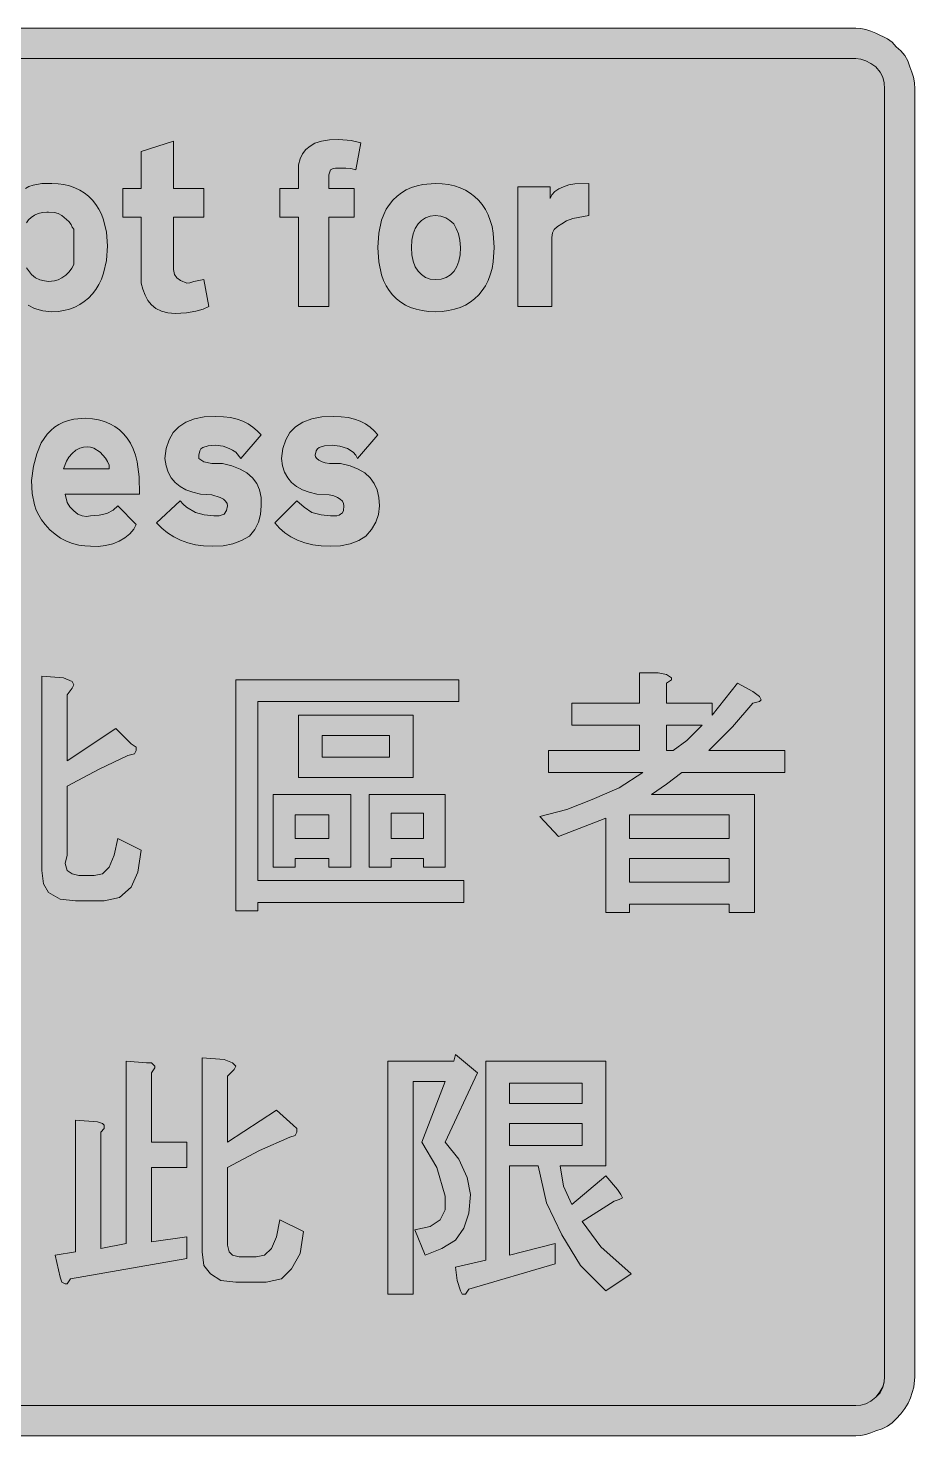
# Model space of a CAD drawing. Header units: metres. Extents: x 125 to 444, y 12 to 262.
# Drawn here: x 286.9 to 444.4, y 11.8 to 262 of the extents above; entities that cross this region are included whole.
import ezdxf

# ---------------------------------------------------------------- set-up
doc = ezdxf.new("R2010")
doc.units = ezdxf.units.M
doc.layers.add('FILL_BLACK_000000', color=7, linetype='Continuous', true_color=0x000000)
doc.layers.add('FILL_WHITE_FFFFFF', color=7, linetype='Continuous', true_color=0xffffff)

msp = doc.modelspace()

# ---------------------------------------------------------------- hatches: boundary and pattern name
at = {"layer": 'FILL_BLACK_000000', "true_color": 0x000000}
h = msp.add_hatch(color=7, dxfattribs=at)
h.dxf.hatch_style = 1
h.paths.add_polyline_path([(434.79, 261.9), (435.69, 261.73), (436.59, 261.45), (437.49, 261.06), (439.51, 260.08), (440.36, 259.46), (441.09, 258.66), (441.93, 257.93), (442.63, 257.08), (443.16, 256.13), (443.49, 255.06), (443.88, 254.16), (444.17, 253.22), (444.33, 252.23), (444.39, 251.16), (444.39, 22.26), (444.21, 20.41), (443.64, 18.51), (443.19, 17.55), (442.62, 16.61), (441.92, 15.67), (441.09, 14.76), (440.36, 14.09), (439.51, 13.48), (438.56, 12.99), (437.49, 12.66), (436.59, 12.27), (435.69, 11.98), (434.79, 11.82), (433.89, 11.76), (135.39, 11.76), (133.37, 11.93), (131.42, 12.47), (130.47, 12.89), (129.57, 13.41), (128.7, 14.03), (127.89, 14.76), (127.16, 15.67), (126.54, 16.61), (125.6, 18.51), (125.06, 20.41), (124.89, 22.26), (124.89, 251.16), (125.06, 253.18), (125.6, 255.13), (126.02, 256.08), (126.54, 256.98), (127.16, 257.85), (127.89, 258.66), (128.62, 259.46), (129.46, 260.08), (131.49, 261.06), (132.44, 261.45), (133.44, 261.73), (134.44, 261.9), (135.39, 261.96), (433.89, 261.96), (434.79, 261.9)])
h.paths.add_polyline_path([(133.28, 256.14), (132.36, 255.64), (131.56, 254.98), (130.91, 254.19), (130.41, 253.27), (130.1, 252.25), (129.99, 251.16), (129.99, 22.26), (130.1, 21.32), (130.4, 20.35), (130.88, 19.43), (131.49, 18.66), (132.39, 17.92), (133.33, 17.46), (134.32, 17.23), (135.39, 17.16), (433.89, 17.16), (434.79, 17.2), (435.69, 17.46), (436.59, 17.95), (437.49, 18.66), (438.23, 19.43), (438.69, 20.35), (438.92, 21.32), (438.99, 22.26), (438.99, 251.16), (438.92, 252.23), (438.69, 253.22), (438.23, 254.16), (437.49, 255.06), (436.59, 255.67), (435.69, 256.15), (434.79, 256.45), (433.89, 256.56), (135.39, 256.56), (134.3, 256.45), (133.28, 256.14)], flags=16)
h = msp.add_hatch(color=7, dxfattribs=at)
h.dxf.hatch_style = 1
h.paths.add_polyline_path([(318.09, 233.46), (318.09, 228.36), (312.69, 228.36), (312.69, 219.06), (312.88, 218.2), (313.29, 217.56), (313.97, 217.11), (315.09, 216.66), (315.58, 216.7), (316.29, 216.96), (318.09, 217.26), (318.99, 212.46), (317.97, 212.02), (316.66, 211.63), (315.02, 211.36), (312.99, 211.26), (311.7, 211.37), (310.55, 211.67), (309.57, 212.15), (308.79, 212.76), (308.17, 213.54), (307.66, 214.48), (307.27, 215.54), (306.99, 216.66), (306.99, 228.36), (303.69, 228.36), (303.69, 233.46), (306.99, 233.46), (306.99, 240.06), (312.69, 241.86), (312.69, 233.46), (318.09, 233.46)])
h = msp.add_hatch(color=7, dxfattribs=at)
h.dxf.hatch_style = 1
h.paths.add_polyline_path([(334.89, 212.46), (334.89, 228.36), (331.59, 228.36), (331.59, 233.46), (334.89, 233.46), (334.89, 237.66), (335.18, 238.72), (335.6, 239.65), (336.2, 240.4), (336.99, 240.96), (337.83, 241.53), (338.98, 241.9), (340.41, 242.1), (342.09, 242.16), (344.27, 241.97), (345.99, 241.56), (345.09, 236.76), (344.19, 237.02), (343.29, 237.06), (341.49, 237.06), (341.04, 237.02), (340.59, 236.76), (340.29, 235.86), (340.29, 233.46), (344.79, 233.46), (344.79, 228.36), (340.29, 228.36), (340.29, 212.46), (334.89, 212.46)])
h = msp.add_hatch(color=7, dxfattribs=at)
h.dxf.hatch_style = 1
h.paths.add_polyline_path([(300.29, 218.39), (299.9, 217.36), (299.44, 216.39), (298.9, 215.51), (298.29, 214.71), (297.61, 213.99), (296.86, 213.36), (296.04, 212.82), (295.17, 212.38), (294.23, 212.02), (293.24, 211.77), (292.19, 211.61), (291.09, 211.56), (289.5, 211.71), (288.02, 212.12), (286.87, 212.7), (286.5, 213.02), (286.29, 213.36), (286.29, 205.26), (280.29, 205.26), (280.29, 233.76), (285.69, 233.76), (285.69, 232.86), (286.4, 233.46), (287, 233.79), (287.79, 234.06), (289.33, 234.32), (291.09, 234.36), (292.19, 234.31), (293.24, 234.17), (294.23, 233.93), (295.17, 233.6), (296.04, 233.18), (296.86, 232.67), (297.61, 232.07), (298.29, 231.4), (298.9, 230.64), (299.44, 229.8), (299.9, 228.89), (300.29, 227.91), (300.81, 225.72), (300.99, 223.26), (300.81, 220.69), (300.29, 218.39)])
h.paths.add_polyline_path([(292.22, 217.21), (292.89, 217.56), (293.56, 218.06), (294.16, 218.65), (294.66, 219.29), (294.99, 219.96), (294.99, 220.26), (294.99, 220.86), (294.99, 225.36), (294.99, 225.66), (294.99, 226.26), (294.69, 226.56), (294.54, 227.06), (294.13, 227.61), (292.89, 228.66), (292.22, 229.01), (291.58, 229.18), (290.49, 229.26), (290.19, 229.26), (289.42, 229.19), (288.69, 229), (288.03, 228.71), (287.45, 228.32), (286.97, 227.87), (286.6, 227.36), (286.37, 226.82), (286.29, 226.26), (286.29, 220.56), (286.33, 220.07), (286.59, 219.36), (287.49, 218.16), (288.21, 217.59), (288.99, 217.22), (289.77, 217.02), (290.49, 216.96), (291.58, 217.03), (292.22, 217.21)], flags=16)
h = msp.add_hatch(color=7, dxfattribs=at)
h.dxf.hatch_style = 1
h.paths.add_polyline_path([(369.29, 219.23), (368.98, 218.14), (368.58, 217.13), (368.11, 216.19), (367.55, 215.33), (366.92, 214.56), (366.2, 213.87), (365.41, 213.27), (364.55, 212.75), (363.61, 212.33), (362.61, 212), (361.54, 211.75), (360.4, 211.61), (359.19, 211.56), (357.99, 211.61), (356.86, 211.75), (355.8, 212), (354.81, 212.33), (353.9, 212.75), (353.06, 213.27), (352.3, 213.87), (351.61, 214.56), (351.01, 215.33), (350.48, 216.19), (350.03, 217.13), (349.66, 218.14), (349.16, 220.4), (348.99, 222.96), (349.16, 225.54), (349.66, 227.83), (350.04, 228.86), (350.51, 229.79), (351.06, 230.63), (351.69, 231.36), (352.41, 232.09), (353.2, 232.71), (354.06, 233.23), (354.99, 233.65), (355.97, 233.96), (357.01, 234.19), (359.19, 234.36), (360.4, 234.31), (361.54, 234.17), (362.61, 233.92), (363.62, 233.59), (364.55, 233.17), (365.41, 232.65), (366.2, 232.05), (366.91, 231.36), (367.55, 230.59), (368.11, 229.73), (368.58, 228.79), (368.98, 227.78), (369.29, 226.69), (369.51, 225.52), (369.69, 222.96), (369.51, 220.4), (369.29, 219.23)])
h.paths.add_polyline_path([(363.31, 225.4), (362.93, 226.38), (362.49, 227.16), (361.81, 227.77), (361.07, 228.25), (360.21, 228.55), (359.19, 228.66), (358.3, 228.55), (357.47, 228.25), (356.74, 227.77), (356.19, 227.16), (355.62, 226.38), (355.25, 225.4), (355.05, 224.25), (354.99, 222.96), (355.05, 221.67), (355.25, 220.52), (355.62, 219.54), (356.19, 218.76), (356.74, 218.15), (357.47, 217.67), (358.3, 217.37), (359.19, 217.26), (360.24, 217.36), (361.16, 217.64), (361.93, 218.11), (362.56, 218.76), (363.06, 219.57), (363.41, 220.55), (363.62, 221.68), (363.69, 222.96), (363.59, 224.25), (363.31, 225.4)], flags=16)
h = msp.add_hatch(color=7, dxfattribs=at)
h.dxf.hatch_style = 1
h.paths.add_polyline_path([(373.89, 233.76), (379.59, 233.76), (379.59, 231.66), (379.92, 232.33), (380.45, 232.93), (381.15, 233.43), (381.99, 233.76), (382.95, 234.11), (384.01, 234.28), (386.49, 234.36), (386.49, 228.66), (383.64, 228.13), (382.52, 227.73), (381.69, 227.16), (380.9, 226.7), (380.34, 226.18), (380, 225.56), (379.89, 224.76), (379.89, 212.46), (373.89, 212.46), (373.89, 233.76)])
h = msp.add_hatch(color=7, dxfattribs=at)
h.dxf.hatch_style = 1
h.paths.add_polyline_path([(293.79, 177.66), (294.28, 176.91), (294.99, 176.16), (295.71, 175.6), (296.49, 175.26), (297.27, 175.15), (297.99, 175.26), (299.5, 175.37), (300.84, 175.71), (301.96, 176.27), (302.79, 177.06), (306.09, 173.76), (305.63, 172.89), (304.95, 172.1), (304.08, 171.39), (303.05, 170.8), (301.9, 170.33), (300.65, 170.01), (299.33, 169.84), (297.99, 169.86), (296.95, 169.92), (295.88, 170.09), (294.79, 170.38), (293.71, 170.8), (292.66, 171.34), (291.66, 172.01), (290.73, 172.82), (289.89, 173.76), (289.27, 174.56), (288.76, 175.4), (288.34, 176.28), (288.01, 177.21), (287.61, 179.24), (287.49, 181.56), (287.83, 184.1), (288.4, 186.33), (289.21, 188.24), (290.26, 189.81), (290.89, 190.47), (291.57, 191.05), (292.33, 191.54), (293.14, 191.94), (294.03, 192.25), (294.98, 192.48), (297.09, 192.66), (298.29, 192.55), (299.41, 192.35), (300.45, 192.05), (301.42, 191.65), (302.3, 191.15), (303.11, 190.55), (303.83, 189.85), (304.48, 189.06), (305.04, 188.17), (305.52, 187.18), (305.93, 186.09), (306.24, 184.9), (306.63, 182.23), (306.69, 179.16), (293.49, 179.16), (293.79, 177.66)])
h.paths.add_polyline_path([(301.29, 184.26), (301.01, 184.92), (300.64, 185.53), (299.68, 186.58), (298.55, 187.3), (297.96, 187.49), (297.39, 187.56), (296.71, 187.5), (296.04, 187.3), (295.36, 186.93), (294.69, 186.36), (294.12, 185.68), (293.71, 185.01), (293.19, 183.66), (301.29, 183.66), (301.29, 184.26)], flags=16)
h = msp.add_hatch(color=7, dxfattribs=at)
h.dxf.hatch_style = 1
h.paths.add_polyline_path([(328.17, 175.54), (327.8, 174.13), (327.15, 172.84), (326.19, 171.66), (324.78, 170.87), (323.23, 170.31), (321.51, 169.97), (319.59, 169.86), (318.06, 169.93), (316.61, 170.14), (315.24, 170.48), (313.97, 170.95), (312.77, 171.54), (311.66, 172.26), (310.63, 173.1), (309.69, 174.06), (313.89, 177.96), (314.4, 177.34), (315.02, 176.8), (316.59, 175.86), (318.13, 175.45), (319.89, 175.26), (320.79, 175.3), (321.69, 175.56), (322.1, 176.2), (322.29, 177.06), (322.21, 177.49), (321.96, 177.89), (321.56, 178.25), (321.02, 178.56), (319.51, 179), (317.49, 179.16), (316.11, 179.46), (314.9, 179.89), (313.86, 180.47), (312.99, 181.18), (312.29, 182.04), (311.75, 183.04), (311.39, 184.18), (311.19, 185.46), (311.43, 187.25), (311.92, 188.78), (312.67, 190.07), (313.66, 191.12), (314.92, 191.93), (316.42, 192.51), (318.18, 192.85), (320.19, 192.96), (321.58, 192.9), (322.85, 192.74), (323.99, 192.47), (325.03, 192.1), (325.96, 191.63), (326.81, 191.06), (327.59, 190.4), (328.29, 189.66), (324.69, 185.46), (323.75, 186.58), (323.21, 186.98), (322.59, 187.26), (321.5, 187.67), (320.19, 187.86), (318.84, 187.75), (317.9, 187.41), (317.59, 187.16), (317.36, 186.85), (317.19, 186.06), (317.19, 185.76), (317.19, 185.46), (318.09, 184.86), (319.51, 184.6), (321.39, 184.56), (323.08, 184.15), (324.54, 183.6), (325.76, 182.9), (326.75, 182.05), (327.5, 181.04), (328.01, 179.88), (328.28, 178.55), (328.29, 177.06), (328.17, 175.54)])
h = msp.add_hatch(color=7, dxfattribs=at)
h.dxf.hatch_style = 1
h.paths.add_polyline_path([(349.13, 175.54), (348.65, 174.13), (347.9, 172.84), (346.89, 171.66), (345.61, 170.87), (344.08, 170.31), (342.38, 169.97), (340.59, 169.86), (338.96, 169.93), (337.44, 170.14), (336.03, 170.48), (334.74, 170.95), (333.56, 171.54), (332.49, 172.26), (331.53, 173.1), (330.69, 174.06), (334.59, 177.96), (335.94, 176.8), (337.29, 175.86), (338.94, 175.45), (340.59, 175.26), (341.71, 175.3), (342.11, 175.39), (342.39, 175.56), (342.74, 175.84), (342.92, 176.2), (342.99, 177.06), (342.92, 177.49), (342.7, 177.89), (342.34, 178.25), (341.83, 178.56), (341.16, 178.81), (340.33, 179), (338.19, 179.16), (336.81, 179.46), (335.6, 179.89), (334.56, 180.47), (333.69, 181.18), (332.99, 182.04), (332.45, 183.04), (332.09, 184.18), (331.89, 185.46), (332.13, 187.25), (332.63, 188.78), (333.38, 190.07), (334.4, 191.12), (335.69, 191.93), (337.25, 192.51), (339.08, 192.85), (341.19, 192.96), (342.5, 192.9), (343.72, 192.74), (344.84, 192.47), (345.88, 192.1), (346.81, 191.63), (347.64, 191.06), (348.37, 190.4), (348.99, 189.66), (345.39, 185.46), (345.07, 186.08), (344.6, 186.58), (343.59, 187.26), (342.24, 187.67), (340.89, 187.86), (339.54, 187.75), (338.6, 187.41), (338.29, 187.16), (338.06, 186.85), (337.89, 186.06), (337.93, 185.76), (338.19, 185.46), (338.53, 185.16), (339.09, 184.86), (339.65, 184.69), (340.4, 184.6), (342.39, 184.56), (344.06, 184.15), (345.49, 183.6), (346.68, 182.9), (347.64, 182.05), (348.37, 181.04), (348.89, 179.88), (349.19, 178.55), (349.29, 177.06), (349.13, 175.54)])
h = msp.add_hatch(color=7, dxfattribs=at)
h.dxf.hatch_style = 1
h.paths.add_polyline_path([(293.19, 146.46), (294.69, 145.86), (294.99, 145.26), (294.69, 144.66), (293.79, 143.46), (293.79, 131.76), (302.49, 137.46), (305.19, 134.76), (306.09, 134.16), (306.09, 133.56), (305.79, 132.96), (304.59, 132.66), (299.49, 130.26), (293.79, 127.26), (293.79, 114.96), (293.49, 113.46), (293.79, 112.26), (294.69, 111.66), (295.89, 111.36), (298.59, 111.36), (300.09, 111.66), (301.29, 112.86), (302.19, 114.96), (302.79, 117.96), (306.99, 115.86), (306.39, 111.96), (305.19, 109.26), (303.09, 107.46), (300.39, 106.86), (295.29, 106.86), (292.59, 107.16), (290.49, 108.36), (289.59, 109.86), (289.29, 112.26), (289.29, 146.76), (293.19, 146.46)])
h = msp.add_hatch(color=7, dxfattribs=at)
h.dxf.hatch_style = 1
h.paths.add_polyline_path([(363.39, 146.16), (363.39, 142.26), (327.69, 142.26), (327.69, 110.46), (364.29, 110.46), (364.29, 106.56), (327.69, 106.56), (327.69, 105.06), (323.79, 105.06), (323.79, 146.16), (363.39, 146.16)])
h = msp.add_hatch(color=7, dxfattribs=at)
h.dxf.hatch_style = 1
h.paths.add_polyline_path([(410.49, 125.76), (415.89, 125.76), (415.89, 104.76), (411.39, 104.76), (411.39, 106.26), (393.69, 106.26), (393.69, 104.76), (389.49, 104.76), (389.49, 121.56), (381.09, 118.26), (377.79, 121.86), (382.59, 123.06), (387.09, 124.86), (391.89, 126.96), (396.09, 129.66), (379.29, 129.66), (379.29, 133.56), (395.49, 133.56), (395.49, 138.06), (383.49, 138.06), (383.49, 141.96), (395.49, 141.96), (395.49, 147.36), (398.79, 147.36), (400.29, 147.06), (401.19, 146.46), (401.19, 146.16), (400.29, 145.56), (400.29, 141.96), (408.39, 141.96), (408.39, 139.86), (412.89, 145.56), (415.59, 144.06), (416.79, 143.16), (417.09, 142.56), (416.79, 142.26), (415.59, 141.96), (411.99, 137.76), (407.79, 133.56), (421.29, 133.56), (421.29, 129.66), (407.49, 129.66), (406.59, 129.66), (402.99, 129.66), (400.29, 127.56), (397.59, 125.76), (405.09, 125.76), (410.49, 125.76)])
h.paths.add_polyline_path([(400.29, 138.06), (400.29, 133.56), (401.49, 133.56), (403.89, 135.36), (406.59, 138.06), (400.29, 138.06)], flags=16)
h.paths.add_polyline_path([(393.69, 122.16), (393.69, 117.96), (411.39, 117.96), (411.39, 122.16), (393.69, 122.16)], flags=16)
h.paths.add_polyline_path([(411.39, 114.36), (393.69, 114.36), (393.69, 110.16), (411.39, 110.16), (411.39, 114.36)], flags=16)
h = msp.add_hatch(color=7, dxfattribs=at)
h.dxf.hatch_style = 1
h.paths.add_polyline_path([(355.29, 128.76), (334.89, 128.76), (334.89, 139.86), (355.29, 139.86), (355.29, 128.76)])
h.paths.add_polyline_path([(351.09, 136.26), (339.09, 136.26), (339.09, 132.36), (351.09, 132.36), (351.09, 136.26)], flags=16)
h = msp.add_hatch(color=7, dxfattribs=at)
h.dxf.hatch_style = 1
h.paths.add_polyline_path([(344.19, 112.86), (340.29, 112.86), (340.29, 114.36), (334.29, 114.36), (334.29, 112.86), (330.39, 112.86), (330.39, 125.76), (344.19, 125.76), (344.19, 112.86)])
h.paths.add_polyline_path([(340.29, 122.16), (334.29, 122.16), (334.29, 117.96), (340.29, 117.96), (340.29, 122.16)], flags=16)
h = msp.add_hatch(color=7, dxfattribs=at)
h.dxf.hatch_style = 1
h.paths.add_polyline_path([(360.99, 112.86), (357.09, 112.86), (357.09, 114.36), (351.39, 114.36), (351.39, 112.86), (347.49, 112.86), (347.49, 125.76), (360.99, 125.76), (360.99, 112.86)])
h.paths.add_polyline_path([(357.09, 122.46), (351.39, 122.46), (351.39, 117.96), (357.09, 117.96), (357.09, 122.46)], flags=16)
h = msp.add_hatch(color=7, dxfattribs=at)
h.dxf.hatch_style = 1
h.paths.add_polyline_path([(295.29, 44.46), (295.29, 67.86), (299.19, 67.56), (300.09, 67.26), (300.39, 66.96), (300.39, 66.36), (299.79, 65.76), (299.79, 45.06), (304.29, 45.96), (304.29, 78.36), (307.89, 78.06), (308.79, 78.06), (309.39, 77.46), (309.39, 77.16), (308.79, 76.26), (308.79, 63.96), (315.09, 63.96), (315.09, 59.46), (308.79, 59.46), (308.79, 46.26), (315.09, 47.16), (315.09, 43.26), (294.39, 39.66), (293.79, 38.76), (293.49, 38.76), (292.89, 39.06), (292.59, 39.96), (291.69, 43.86), (295.29, 44.46)])
h = msp.add_hatch(color=7, dxfattribs=at)
h.dxf.hatch_style = 1
h.paths.add_polyline_path([(321.69, 78.66), (323.19, 78.06), (323.79, 77.46), (323.49, 76.86), (322.29, 75.66), (322.29, 63.96), (330.99, 69.66), (333.99, 66.96), (334.59, 66.36), (334.59, 65.76), (334.29, 65.16), (333.39, 64.86), (327.99, 62.46), (322.29, 59.46), (322.29, 47.16), (322.29, 45.66), (322.59, 44.46), (323.19, 43.86), (324.39, 43.56), (327.39, 43.56), (328.89, 43.86), (330.09, 45.06), (330.99, 47.16), (331.59, 50.16), (335.79, 48.06), (335.19, 44.16), (333.69, 41.46), (331.89, 39.66), (329.19, 39.06), (323.79, 39.06), (321.09, 39.36), (319.29, 40.56), (318.09, 42.06), (317.79, 44.46), (317.79, 78.96), (321.69, 78.66)])
h = msp.add_hatch(color=7, dxfattribs=at)
h.dxf.hatch_style = 1
h.paths.add_polyline_path([(350.79, 78.36), (362.49, 78.36), (362.79, 79.56), (366.69, 76.26), (360.99, 63.96), (363.39, 60.96), (364.89, 57.66), (365.49, 54.66), (365.19, 51.36), (364.29, 48.66), (362.79, 46.56), (360.39, 45.06), (357.39, 43.86), (355.59, 48.36), (358.29, 48.96), (360.09, 50.16), (360.99, 51.96), (360.99, 54.36), (359.49, 59.46), (356.79, 63.96), (360.99, 74.76), (355.29, 74.76), (355.29, 36.96), (350.79, 36.96), (350.79, 78.36)])
h = msp.add_hatch(color=7, dxfattribs=at)
h.dxf.hatch_style = 1
h.paths.add_polyline_path([(389.49, 59.76), (381.39, 59.76), (381.99, 56.16), (383.49, 52.86), (389.49, 57.96), (391.59, 55.56), (392.19, 54.66), (392.49, 54.06), (391.89, 53.76), (390.99, 53.46), (385.29, 49.86), (388.59, 45.36), (393.99, 40.56), (389.49, 37.56), (384.99, 42.06), (381.69, 47.46), (378.99, 53.16), (377.49, 59.76), (372.39, 59.76), (372.39, 43.86), (380.49, 45.96), (380.49, 42.36), (365.19, 37.86), (364.59, 36.96), (363.99, 36.96), (363.69, 37.56), (363.09, 39.36), (362.79, 41.76), (368.19, 42.96), (368.19, 78.36), (389.49, 78.36), (389.49, 59.76)])
h.paths.add_polyline_path([(372.39, 74.46), (372.39, 70.86), (385.29, 70.86), (385.29, 74.46), (372.39, 74.46)], flags=16)
h.paths.add_polyline_path([(385.29, 67.26), (372.39, 67.26), (372.39, 63.36), (385.29, 63.36), (385.29, 67.26)], flags=16)
at = {"layer": 'FILL_WHITE_FFFFFF', "true_color": 0xffffff}
h = msp.add_hatch(color=7, dxfattribs=at)
h.dxf.hatch_style = 1
h.paths.add_polyline_path([(433.89, 256.56), (434.79, 256.45), (435.69, 256.15), (436.59, 255.67), (437.49, 255.06), (438.23, 254.16), (438.69, 253.22), (438.92, 252.23), (438.99, 251.16), (438.99, 22.26), (438.95, 21.36), (438.69, 20.46), (438.2, 19.56), (437.49, 18.66), (436.59, 17.95), (435.69, 17.46), (434.79, 17.2), (433.89, 17.16), (135.39, 17.16), (134.32, 17.23), (133.33, 17.46), (132.39, 17.92), (131.49, 18.66), (130.29, 20.46), (129.99, 22.26), (129.99, 251.16), (130.1, 252.23), (130.4, 253.22), (130.88, 254.16), (131.49, 255.06), (132.39, 255.67), (133.33, 256.15), (134.32, 256.45), (135.39, 256.56), (433.89, 256.56)])

# ---------------------------------------------------------------- linework, layer by layer
at = {"layer": 'FILL_BLACK_000000', "lineweight": 0, "true_color": 0x000000}
for points in [[(135.39, 261.96), (433.89, 261.96), (434.79, 261.9), (435.69, 261.73), (436.59, 261.45), (437.49, 261.06), (439.51, 260.08), (440.36, 259.46), (441.09, 258.66), (441.93, 257.93), (442.63, 257.08), (443.16, 256.13), (443.49, 255.06), (443.88, 254.16), (444.17, 253.22), (444.33, 252.23), (444.39, 251.16), (444.39, 22.26), (444.21, 20.41), (443.64, 18.51), (443.19, 17.55), (442.62, 16.61), (441.92, 15.67), (441.09, 14.76), (440.36, 14.09), (439.51, 13.48), (438.56, 12.99), (437.49, 12.66), (436.59, 12.27), (435.69, 11.98), (434.79, 11.82), (433.89, 11.76), (135.39, 11.76)], [(135.39, 17.16), (433.89, 17.16), (434.79, 17.2), (435.69, 17.46), (436.59, 17.95), (437.49, 18.66), (438.23, 19.43), (438.69, 20.35), (438.92, 21.32), (438.99, 22.26), (438.99, 251.16), (438.92, 252.23), (438.69, 253.22), (438.23, 254.16), (437.49, 255.06), (436.59, 255.67), (435.69, 256.15), (434.79, 256.45), (433.89, 256.56), (135.39, 256.56)], [(286.4, 233.46), (287, 233.79), (287.79, 234.06), (289.33, 234.32), (291.09, 234.36), (292.19, 234.31), (293.24, 234.17), (294.23, 233.93), (295.17, 233.6), (296.04, 233.18), (296.86, 232.67), (297.61, 232.07), (298.29, 231.4), (298.9, 230.64), (299.44, 229.8), (299.9, 228.89), (300.29, 227.91), (300.81, 225.72), (300.99, 223.26), (300.81, 220.69), (300.29, 218.39), (299.9, 217.36), (299.44, 216.39), (298.9, 215.51), (298.29, 214.71), (297.61, 213.99), (296.86, 213.36), (296.04, 212.82), (295.17, 212.38), (294.23, 212.02), (293.24, 211.77), (292.19, 211.61), (291.09, 211.56), (289.5, 211.71), (288.02, 212.12), (286.87, 212.7)], [(286.59, 219.36), (287.49, 218.16), (288.21, 217.59), (288.99, 217.22), (289.77, 217.02), (290.49, 216.96), (291.58, 217.03), (292.22, 217.21), (292.89, 217.56), (293.56, 218.06), (294.16, 218.65), (294.66, 219.29), (294.99, 219.96), (294.99, 220.26), (294.99, 220.86), (294.99, 225.36), (294.99, 225.66), (294.99, 226.26), (294.69, 226.56), (294.54, 227.06), (294.13, 227.61), (292.89, 228.66), (292.22, 229.01), (291.58, 229.18), (290.49, 229.26), (290.19, 229.26), (289.42, 229.19), (288.69, 229), (288.03, 228.71), (287.45, 228.32), (286.97, 227.87), (286.6, 227.36)]]:
    msp.add_lwpolyline(points, dxfattribs=at)
for points in [[(318.09, 233.46), (318.09, 228.36), (312.69, 228.36), (312.69, 219.06), (312.88, 218.2), (313.29, 217.56), (313.97, 217.11), (315.09, 216.66), (315.58, 216.7), (316.29, 216.96), (318.09, 217.26), (318.99, 212.46), (317.97, 212.02), (316.66, 211.63), (315.02, 211.36), (312.99, 211.26), (311.7, 211.37), (310.55, 211.67), (309.57, 212.15), (308.79, 212.76), (308.17, 213.54), (307.66, 214.48), (307.27, 215.54), (306.99, 216.66), (306.99, 228.36), (303.69, 228.36), (303.69, 233.46), (306.99, 233.46), (306.99, 240.06), (312.69, 241.86), (312.69, 233.46)], [(334.89, 212.46), (334.89, 228.36), (331.59, 228.36), (331.59, 233.46), (334.89, 233.46), (334.89, 237.66), (335.18, 238.72), (335.6, 239.65), (336.2, 240.4), (336.99, 240.96), (337.83, 241.53), (338.98, 241.9), (340.41, 242.1), (342.09, 242.16), (344.27, 241.97), (345.99, 241.56), (345.09, 236.76), (344.19, 237.02), (343.29, 237.06), (341.49, 237.06), (341.04, 237.02), (340.59, 236.76), (340.29, 235.86), (340.29, 233.46), (344.79, 233.46), (344.79, 228.36), (340.29, 228.36), (340.29, 212.46)], [(369.29, 219.23), (368.98, 218.14), (368.58, 217.13), (368.11, 216.19), (367.55, 215.33), (366.92, 214.56), (366.2, 213.87), (365.41, 213.27), (364.55, 212.75), (363.61, 212.33), (362.61, 212), (361.54, 211.75), (360.4, 211.61), (359.19, 211.56), (357.99, 211.61), (356.86, 211.75), (355.8, 212), (354.81, 212.33), (353.9, 212.75), (353.06, 213.27), (352.3, 213.87), (351.61, 214.56), (351.01, 215.33), (350.48, 216.19), (350.03, 217.13), (349.66, 218.14), (349.16, 220.4), (348.99, 222.96), (349.16, 225.54), (349.66, 227.83), (350.04, 228.86), (350.51, 229.79), (351.06, 230.63), (351.69, 231.36), (352.41, 232.09), (353.2, 232.71), (354.06, 233.23), (354.99, 233.65), (355.97, 233.96), (357.01, 234.19), (359.19, 234.36), (360.4, 234.31), (361.54, 234.17), (362.61, 233.92), (363.62, 233.59), (364.55, 233.17), (365.41, 232.65), (366.2, 232.05), (366.91, 231.36), (367.55, 230.59), (368.11, 229.73), (368.58, 228.79), (368.98, 227.78), (369.29, 226.69), (369.51, 225.52), (369.69, 222.96), (369.51, 220.4)], [(373.89, 233.76), (379.59, 233.76), (379.59, 231.66), (379.92, 232.33), (380.45, 232.93), (381.15, 233.43), (381.99, 233.76), (382.95, 234.11), (384.01, 234.28), (386.49, 234.36), (386.49, 228.66), (383.64, 228.13), (382.52, 227.73), (381.69, 227.16), (380.9, 226.7), (380.34, 226.18), (380, 225.56), (379.89, 224.76), (379.89, 212.46), (373.89, 212.46)], [(363.31, 225.4), (362.93, 226.38), (362.49, 227.16), (361.81, 227.77), (361.07, 228.25), (360.21, 228.55), (359.19, 228.66), (358.3, 228.55), (357.47, 228.25), (356.74, 227.77), (356.19, 227.16), (355.62, 226.38), (355.25, 225.4), (355.05, 224.25), (354.99, 222.96), (355.05, 221.67), (355.25, 220.52), (355.62, 219.54), (356.19, 218.76), (356.74, 218.15), (357.47, 217.67), (358.3, 217.37), (359.19, 217.26), (360.24, 217.36), (361.16, 217.64), (361.93, 218.11), (362.56, 218.76), (363.06, 219.57), (363.41, 220.55), (363.62, 221.68), (363.69, 222.96), (363.59, 224.25)], [(293.79, 177.66), (294.28, 176.91), (294.99, 176.16), (295.71, 175.6), (296.49, 175.26), (297.27, 175.15), (297.99, 175.26), (299.5, 175.37), (300.84, 175.71), (301.96, 176.27), (302.79, 177.06), (306.09, 173.76), (305.63, 172.89), (304.95, 172.1), (304.08, 171.39), (303.05, 170.8), (301.9, 170.33), (300.65, 170.01), (299.33, 169.84), (297.99, 169.86), (296.95, 169.92), (295.88, 170.09), (294.79, 170.38), (293.71, 170.8), (292.66, 171.34), (291.66, 172.01), (290.73, 172.82), (289.89, 173.76), (289.27, 174.56), (288.76, 175.4), (288.34, 176.28), (288.01, 177.21), (287.61, 179.24), (287.49, 181.56), (287.83, 184.1), (288.4, 186.33), (289.21, 188.24), (290.26, 189.81), (290.89, 190.47), (291.57, 191.05), (292.33, 191.54), (293.14, 191.94), (294.03, 192.25), (294.98, 192.48), (297.09, 192.66), (298.29, 192.55), (299.41, 192.35), (300.45, 192.05), (301.42, 191.65), (302.3, 191.15), (303.11, 190.55), (303.83, 189.85), (304.48, 189.06), (305.04, 188.17), (305.52, 187.18), (305.93, 186.09), (306.24, 184.9), (306.63, 182.23), (306.69, 179.16), (293.49, 179.16)], [(328.17, 175.54), (327.8, 174.13), (327.15, 172.84), (326.19, 171.66), (324.78, 170.87), (323.23, 170.31), (321.51, 169.97), (319.59, 169.86), (318.06, 169.93), (316.61, 170.14), (315.24, 170.48), (313.97, 170.95), (312.77, 171.54), (311.66, 172.26), (310.63, 173.1), (309.69, 174.06), (313.89, 177.96), (314.4, 177.34), (315.02, 176.8), (316.59, 175.86), (318.13, 175.45), (319.89, 175.26), (320.79, 175.3), (321.69, 175.56), (322.1, 176.2), (322.29, 177.06), (322.21, 177.49), (321.96, 177.89), (321.56, 178.25), (321.02, 178.56), (319.51, 179), (317.49, 179.16), (316.11, 179.46), (314.9, 179.89), (313.86, 180.47), (312.99, 181.18), (312.29, 182.04), (311.75, 183.04), (311.39, 184.18), (311.19, 185.46), (311.43, 187.25), (311.92, 188.78), (312.67, 190.07), (313.66, 191.12), (314.92, 191.93), (316.42, 192.51), (318.18, 192.85), (320.19, 192.96), (321.58, 192.9), (322.85, 192.74), (323.99, 192.47), (325.03, 192.1), (325.96, 191.63), (326.81, 191.06), (327.59, 190.4), (328.29, 189.66), (324.69, 185.46), (323.75, 186.58), (323.21, 186.98), (322.59, 187.26), (321.5, 187.67), (320.19, 187.86), (318.84, 187.75), (317.9, 187.41), (317.59, 187.16), (317.36, 186.85), (317.19, 186.06), (317.19, 185.76), (317.19, 185.46), (318.09, 184.86), (319.51, 184.6), (321.39, 184.56), (323.08, 184.15), (324.54, 183.6), (325.76, 182.9), (326.75, 182.05), (327.5, 181.04), (328.01, 179.88), (328.28, 178.55), (328.29, 177.06)], [(349.13, 175.54), (348.65, 174.13), (347.9, 172.84), (346.89, 171.66), (345.61, 170.87), (344.08, 170.31), (342.38, 169.97), (340.59, 169.86), (338.96, 169.93), (337.44, 170.14), (336.03, 170.48), (334.74, 170.95), (333.56, 171.54), (332.49, 172.26), (331.53, 173.1), (330.69, 174.06), (334.59, 177.96), (335.94, 176.8), (337.29, 175.86), (338.94, 175.45), (340.59, 175.26), (341.71, 175.3), (342.11, 175.39), (342.39, 175.56), (342.74, 175.84), (342.92, 176.2), (342.99, 177.06), (342.92, 177.49), (342.7, 177.89), (342.34, 178.25), (341.83, 178.56), (341.16, 178.81), (340.33, 179), (338.19, 179.16), (336.81, 179.46), (335.6, 179.89), (334.56, 180.47), (333.69, 181.18), (332.99, 182.04), (332.45, 183.04), (332.09, 184.18), (331.89, 185.46), (332.13, 187.25), (332.63, 188.78), (333.38, 190.07), (334.4, 191.12), (335.69, 191.93), (337.25, 192.51), (339.08, 192.85), (341.19, 192.96), (342.5, 192.9), (343.72, 192.74), (344.84, 192.47), (345.88, 192.1), (346.81, 191.63), (347.64, 191.06), (348.37, 190.4), (348.99, 189.66), (345.39, 185.46), (345.07, 186.08), (344.6, 186.58), (343.59, 187.26), (342.24, 187.67), (340.89, 187.86), (339.54, 187.75), (338.6, 187.41), (338.29, 187.16), (338.06, 186.85), (337.89, 186.06), (337.93, 185.76), (338.19, 185.46), (338.53, 185.16), (339.09, 184.86), (339.65, 184.69), (340.4, 184.6), (342.39, 184.56), (344.06, 184.15), (345.49, 183.6), (346.68, 182.9), (347.64, 182.05), (348.37, 181.04), (348.89, 179.88), (349.19, 178.55), (349.29, 177.06)], [(301.29, 184.26), (301.01, 184.92), (300.64, 185.53), (299.68, 186.58), (298.55, 187.3), (297.96, 187.49), (297.39, 187.56), (296.71, 187.5), (296.04, 187.3), (295.36, 186.93), (294.69, 186.36), (294.12, 185.68), (293.71, 185.01), (293.19, 183.66), (301.29, 183.66)], [(293.19, 146.46), (294.69, 145.86), (294.99, 145.26), (294.69, 144.66), (293.79, 143.46), (293.79, 131.76), (302.49, 137.46), (305.19, 134.76), (306.09, 134.16), (306.09, 133.56), (305.79, 132.96), (304.59, 132.66), (299.49, 130.26), (293.79, 127.26), (293.79, 114.96), (293.49, 113.46), (293.79, 112.26), (294.69, 111.66), (295.89, 111.36), (298.59, 111.36), (300.09, 111.66), (301.29, 112.86), (302.19, 114.96), (302.79, 117.96), (306.99, 115.86), (306.39, 111.96), (305.19, 109.26), (303.09, 107.46), (300.39, 106.86), (295.29, 106.86), (292.59, 107.16), (290.49, 108.36), (289.59, 109.86), (289.29, 112.26), (289.29, 146.76)], [(363.39, 146.16), (363.39, 142.26), (327.69, 142.26), (327.69, 110.46), (364.29, 110.46), (364.29, 106.56), (327.69, 106.56), (327.69, 105.06), (323.79, 105.06), (323.79, 146.16)], [(410.49, 125.76), (415.89, 125.76), (415.89, 104.76), (411.39, 104.76), (411.39, 106.26), (393.69, 106.26), (393.69, 104.76), (389.49, 104.76), (389.49, 121.56), (381.09, 118.26), (377.79, 121.86), (382.59, 123.06), (387.09, 124.86), (391.89, 126.96), (396.09, 129.66), (379.29, 129.66), (379.29, 133.56), (395.49, 133.56), (395.49, 138.06), (383.49, 138.06), (383.49, 141.96), (395.49, 141.96), (395.49, 147.36), (398.79, 147.36), (400.29, 147.06), (401.19, 146.46), (401.19, 146.16), (400.29, 145.56), (400.29, 141.96), (408.39, 141.96), (408.39, 139.86), (412.89, 145.56), (415.59, 144.06), (416.79, 143.16), (417.09, 142.56), (416.79, 142.26), (415.59, 141.96), (411.99, 137.76), (407.79, 133.56), (421.29, 133.56), (421.29, 129.66), (407.49, 129.66), (406.59, 129.66), (402.99, 129.66), (400.29, 127.56), (397.59, 125.76), (405.09, 125.76)], [(355.29, 128.76), (334.89, 128.76), (334.89, 139.86), (355.29, 139.86)], [(400.29, 138.06), (400.29, 133.56), (401.49, 133.56), (403.89, 135.36), (406.59, 138.06)], [(351.09, 136.26), (339.09, 136.26), (339.09, 132.36), (351.09, 132.36)], [(344.19, 112.86), (340.29, 112.86), (340.29, 114.36), (334.29, 114.36), (334.29, 112.86), (330.39, 112.86), (330.39, 125.76), (344.19, 125.76)], [(360.99, 112.86), (357.09, 112.86), (357.09, 114.36), (351.39, 114.36), (351.39, 112.86), (347.49, 112.86), (347.49, 125.76), (360.99, 125.76)], [(340.29, 122.16), (334.29, 122.16), (334.29, 117.96), (340.29, 117.96)], [(357.09, 122.46), (351.39, 122.46), (351.39, 117.96), (357.09, 117.96)], [(393.69, 122.16), (393.69, 117.96), (411.39, 117.96), (411.39, 122.16)], [(411.39, 114.36), (393.69, 114.36), (393.69, 110.16), (411.39, 110.16)], [(295.29, 44.46), (295.29, 67.86), (299.19, 67.56), (300.09, 67.26), (300.39, 66.96), (300.39, 66.36), (299.79, 65.76), (299.79, 45.06), (304.29, 45.96), (304.29, 78.36), (307.89, 78.06), (308.79, 78.06), (309.39, 77.46), (309.39, 77.16), (308.79, 76.26), (308.79, 63.96), (315.09, 63.96), (315.09, 59.46), (308.79, 59.46), (308.79, 46.26), (315.09, 47.16), (315.09, 43.26), (294.39, 39.66), (293.79, 38.76), (293.49, 38.76), (292.89, 39.06), (292.59, 39.96), (291.69, 43.86)], [(321.69, 78.66), (323.19, 78.06), (323.79, 77.46), (323.49, 76.86), (322.29, 75.66), (322.29, 63.96), (330.99, 69.66), (333.99, 66.96), (334.59, 66.36), (334.59, 65.76), (334.29, 65.16), (333.39, 64.86), (327.99, 62.46), (322.29, 59.46), (322.29, 47.16), (322.29, 45.66), (322.59, 44.46), (323.19, 43.86), (324.39, 43.56), (327.39, 43.56), (328.89, 43.86), (330.09, 45.06), (330.99, 47.16), (331.59, 50.16), (335.79, 48.06), (335.19, 44.16), (333.69, 41.46), (331.89, 39.66), (329.19, 39.06), (323.79, 39.06), (321.09, 39.36), (319.29, 40.56), (318.09, 42.06), (317.79, 44.46), (317.79, 78.96)], [(350.79, 78.36), (362.49, 78.36), (362.79, 79.56), (366.69, 76.26), (360.99, 63.96), (363.39, 60.96), (364.89, 57.66), (365.49, 54.66), (365.19, 51.36), (364.29, 48.66), (362.79, 46.56), (360.39, 45.06), (357.39, 43.86), (355.59, 48.36), (358.29, 48.96), (360.09, 50.16), (360.99, 51.96), (360.99, 54.36), (359.49, 59.46), (356.79, 63.96), (360.99, 74.76), (355.29, 74.76), (355.29, 36.96), (350.79, 36.96)], [(389.49, 59.76), (381.39, 59.76), (381.99, 56.16), (383.49, 52.86), (389.49, 57.96), (391.59, 55.56), (392.19, 54.66), (392.49, 54.06), (391.89, 53.76), (390.99, 53.46), (385.29, 49.86), (388.59, 45.36), (393.99, 40.56), (389.49, 37.56), (384.99, 42.06), (381.69, 47.46), (378.99, 53.16), (377.49, 59.76), (372.39, 59.76), (372.39, 43.86), (380.49, 45.96), (380.49, 42.36), (365.19, 37.86), (364.59, 36.96), (363.99, 36.96), (363.69, 37.56), (363.09, 39.36), (362.79, 41.76), (368.19, 42.96), (368.19, 78.36), (389.49, 78.36)], [(372.39, 74.46), (372.39, 70.86), (385.29, 70.86), (385.29, 74.46)], [(385.29, 67.26), (372.39, 67.26), (372.39, 63.36), (385.29, 63.36)]]:
    msp.add_lwpolyline(points, close=True, dxfattribs=at)
at = {"layer": 'FILL_WHITE_FFFFFF', "lineweight": 0, "true_color": 0xffffff}
msp.add_lwpolyline([(135.39, 256.56), (433.89, 256.56), (434.79, 256.45), (435.69, 256.15), (436.59, 255.67), (437.49, 255.06), (438.23, 254.16), (438.69, 253.22), (438.92, 252.23), (438.99, 251.16), (438.99, 22.26), (438.95, 21.36), (438.69, 20.46), (438.2, 19.56), (437.49, 18.66), (436.59, 17.95), (435.69, 17.46), (434.79, 17.2), (433.89, 17.16), (135.39, 17.16)], dxfattribs=at)

doc.saveas('drawing.dxf')
